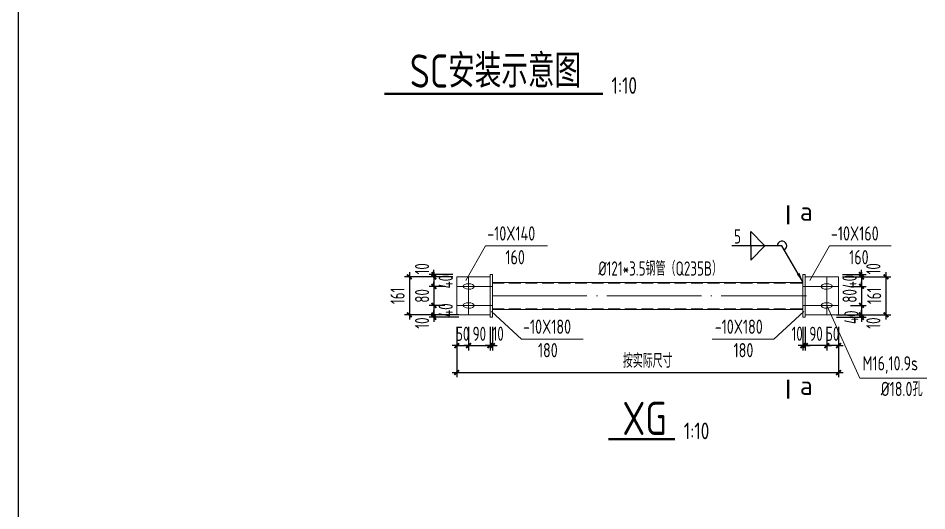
# Model space of a CAD drawing. Extents: x 19118 to 566552, y -1188739 to 92943.
# Drawn here: x 123059 to 142274, y -1156850 to -1146427 of the extents above; entities that cross this region are included whole.
import ezdxf
from ezdxf.enums import TextEntityAlignment as Align

# ---------------------------------------------------------------- set-up
doc = ezdxf.new("R2010")
doc.units = 0
doc.header["$LTSCALE"] = 1000
doc.header["$MEASUREMENT"] = 0
doc.linetypes.add('DASH', pattern=[0.35, 0.25, -0.1])
doc.linetypes.add('DOTE', pattern=[2.42, 2, -0.2, 0.02, -0.2])
doc.layers.get('0').update_dxf_attribs({"linetype": 'CONTINUOUS'})
doc.layers.get('Defpoints').update_dxf_attribs({"linetype": 'CONTINUOUS'})
for name, color, linetype in [('AXIS', 3, 'CONTINUOUS'), ('BEAM_CON', 4, 'CONTINUOUS'), ('DIM', 3, 'CONTINUOUS'), ('NUM', 7, 'CONTINUOUS'), ('TEXT', 7, 'CONTINUOUS'), ('THICK', 6, 'CONTINUOUS'), ('WELD', 7, 'CONTINUOUS')]:
    doc.layers.add(name, color=color, linetype=linetype)
doc.styles.get("Standard").update_dxf_attribs({"font": 'atssdeng.shx', "bigfont": 'atssdchn.shx'})
doc.styles.add('TSSD_Dimension', font='Tssdeng.shx', dxfattribs={"width": 0.7, "bigfont": 'hztxt.shx'})
doc.styles.add('TSSD_Label', font='tssdeng.shx', dxfattribs={"width": 0.6, "bigfont": 'hztxt.shx'})
doc.styles.add('TSSD_Rein', font='atssdeng.shx', dxfattribs={"width": 0.7, "bigfont": 'atssdchn.shx'})
doc.dimstyles.new('TSSD_20_100', dxfattribs={"dimtxt": 300, "dimasz": 100, "dimexe": 100, "dimexo": 250, "dimgap": 100, "dimtad": 1, "dimdec": 0, "dimlfac": 0.2, "dimzin": 0, "dimdsep": 46, "dimtxsty": 'TSSD_Dimension', "dimblk": 'ARCHTICK', "dimcen": 0, "dimdle": 100, "dimclrt": 7, "dimadec": 0, "dimazin": 0, "dimtfac": 1, "dimtdec": 0, "dimtix": 1, "dimtmove": 2, "dimatfit": 3, "dimfxl": 1, "dimtolj": 1, "dimtzin": 0, "dimarcsym": 0})
doc.dimstyles.new('TSSD_LEADER_STYLE_200.0', dxfattribs={"dimtxt": 0.18, "dimasz": 200, "dimexe": 0.18, "dimexo": 0.0625, "dimgap": 0.09, "dimtad": 0, "dimtih": 1, "dimtoh": 1, "dimdec": 4, "dimzin": 0, "dimdsep": 46, "dimtxsty": 'Standard', "dimcen": 0.09, "dimadec": 0, "dimazin": 0, "dimtfac": 1, "dimtdec": 4, "dimtofl": 0, "dimtmove": 0, "dimatfit": 3, "dimfxl": 1, "dimtolj": 1, "dimtzin": 0, "dimarcsym": 0})

# ---------------------------------------------------------------- blocks, each defined once
blk = doc.blocks.new('_ArchTick')
at = {"color": 0, "linetype": 'ByBlock', "const_width": 0.4}
blk.add_lwpolyline([(-0.5, -0.5), (0.5, 0.5)], dxfattribs=at)
blk = doc.blocks.new('*D545')
at = {"layer": 'Defpoints', "color": 0}
for p in [(132333, -1151901), (131850, -1152102), (132333, -1152102)]:
    blk.add_point(p, dxfattribs=at)
at = {"layer": 'DIM', "color": 0, "lineweight": -2}
for p, q in [((132083, -1151901), (131750, -1151901)), ((131850, -1151801), (131850, -1152202)), ((132083, -1152102), (131750, -1152102))]:
    blk.add_line(p, q, dxfattribs=at)
at = {"layer": 'DIM', "color": 0, "lineweight": -2, "xscale": 100, "yscale": 100, "zscale": 100}
for p, rotation in [((131850, -1151901), 90), ((131850, -1152102), 270)]:
    blk.add_blockref('_ArchTick', p, dxfattribs=dict(at, rotation=rotation))
at = {"layer": 'DIM', "color": 7, "lineweight": 5, "insert": (132101, -1152002), "char_height": 300, "attachment_point": 5, "rotation": 90, "style": 'TSSD_Dimension'}
blk.add_mtext('\\A1;40', dxfattribs=at)
blk = doc.blocks.new('*D546')
at = {"layer": 'Defpoints', "color": 0}
for p in [(132333, -1152102), (131850, -1152504), (132333, -1152504)]:
    blk.add_point(p, dxfattribs=at)
at = {"layer": 'DIM', "color": 0, "lineweight": -2}
for p, q in [((132083, -1152102), (131750, -1152102)), ((131850, -1152102), (131850, -1152002)), ((131850, -1152102), (131850, -1152504)), ((132083, -1152504), (131750, -1152504)), ((131850, -1152504), (131850, -1152604))]:
    blk.add_line(p, q, dxfattribs=at)
at = {"layer": 'DIM', "color": 0, "lineweight": -2, "xscale": 100, "yscale": 100, "zscale": 100}
for p, rotation in [((131850, -1152102), 270), ((131850, -1152504), 90)]:
    blk.add_blockref('_ArchTick', p, dxfattribs=dict(at, rotation=rotation))
at = {"layer": 'DIM', "color": 7, "lineweight": 5, "insert": (131600, -1152303), "char_height": 300, "attachment_point": 5, "rotation": 90, "style": 'TSSD_Dimension'}
blk.add_mtext('\\A1;80', dxfattribs=at)
blk = doc.blocks.new('*D547')
at = {"layer": 'Defpoints', "color": 0}
for p in [(132333, -1152504), (131850, -1152705), (132333, -1152705)]:
    blk.add_point(p, dxfattribs=at)
at = {"layer": 'DIM', "color": 0, "lineweight": -2}
for p, q in [((132083, -1152504), (131750, -1152504)), ((131850, -1152404), (131850, -1152805)), ((132083, -1152705), (131750, -1152705))]:
    blk.add_line(p, q, dxfattribs=at)
at = {"layer": 'DIM', "color": 0, "lineweight": -2, "xscale": 100, "yscale": 100, "zscale": 100}
for p, rotation in [((131850, -1152504), 90), ((131850, -1152705), 270)]:
    blk.add_blockref('_ArchTick', p, dxfattribs=dict(at, rotation=rotation))
at = {"layer": 'DIM', "color": 7, "lineweight": 5, "insert": (132101, -1152605), "char_height": 300, "attachment_point": 5, "rotation": 90, "style": 'TSSD_Dimension'}
blk.add_mtext('\\A1;40', dxfattribs=at)
blk = doc.blocks.new('*D548')
at = {"layer": 'Defpoints', "color": 0}
for p in [(132333, -1151901), (131331, -1152705), (132333, -1152705)]:
    blk.add_point(p, dxfattribs=at)
at = {"layer": 'DIM', "color": 0, "lineweight": -2}
for p, q in [((132083, -1151901), (131231, -1151901)), ((131331, -1151801), (131331, -1152805)), ((132083, -1152705), (131231, -1152705))]:
    blk.add_line(p, q, dxfattribs=at)
at = {"layer": 'DIM', "color": 0, "lineweight": -2, "xscale": 100, "yscale": 100, "zscale": 100}
for p, rotation in [((131331, -1151901), 90), ((131331, -1152705), 270)]:
    blk.add_blockref('_ArchTick', p, dxfattribs=dict(at, rotation=rotation))
at = {"layer": 'DIM', "color": 7, "lineweight": 5, "insert": (131081, -1152303), "char_height": 300, "attachment_point": 5, "rotation": 90, "style": 'TSSD_Dimension'}
blk.add_mtext('\\A1;161', dxfattribs=at)
blk = doc.blocks.new('*D549')
at = {"layer": 'Defpoints', "color": 0}
for p in [(132333, -1152705), (132585, -1152705), (132585, -1153355)]:
    blk.add_point(p, dxfattribs=at)
at = {"layer": 'DIM', "color": 0, "lineweight": -2}
for p, q in [((132333, -1152955), (132333, -1153455)), ((132585, -1152955), (132585, -1153455)), ((132333, -1153355), (132233, -1153355)), ((132333, -1153355), (132585, -1153355)), ((132585, -1153355), (132685, -1153355))]:
    blk.add_line(p, q, dxfattribs=at)
at = {"layer": 'DIM', "color": 0, "lineweight": -2, "xscale": 100, "yscale": 100, "zscale": 100}
blk.add_blockref('_ArchTick', (132333, -1153355), dxfattribs=at)
at = {"layer": 'DIM', "color": 0, "lineweight": -2, "xscale": 100, "yscale": 100, "zscale": 100, "rotation": 180}
blk.add_blockref('_ArchTick', (132585, -1153355), dxfattribs=at)
at = {"layer": 'DIM', "color": 7, "lineweight": 5, "insert": (132459, -1153105), "char_height": 300, "attachment_point": 5, "style": 'TSSD_Dimension'}
blk.add_mtext('\\A1;50', dxfattribs=at)
blk = doc.blocks.new('*D550')
at = {"layer": 'Defpoints', "color": 0}
for p in [(132585, -1152705), (133037, -1152705), (133037, -1153355)]:
    blk.add_point(p, dxfattribs=at)
at = {"layer": 'DIM', "color": 0, "lineweight": -2}
for p, q in [((132585, -1152955), (132585, -1153455)), ((133037, -1152955), (133037, -1153455)), ((132585, -1153355), (132485, -1153355)), ((132585, -1153355), (133037, -1153355)), ((133037, -1153355), (133137, -1153355))]:
    blk.add_line(p, q, dxfattribs=at)
at = {"layer": 'DIM', "color": 0, "lineweight": -2, "xscale": 100, "yscale": 100, "zscale": 100}
blk.add_blockref('_ArchTick', (132585, -1153355), dxfattribs=at)
at = {"layer": 'DIM', "color": 0, "lineweight": -2, "xscale": 100, "yscale": 100, "zscale": 100, "rotation": 180}
blk.add_blockref('_ArchTick', (133037, -1153355), dxfattribs=at)
at = {"layer": 'DIM', "color": 7, "lineweight": 5, "insert": (132811, -1153105), "char_height": 300, "attachment_point": 5, "style": 'TSSD_Dimension'}
blk.add_mtext('\\A1;90', dxfattribs=at)
blk = doc.blocks.new('*D551')
at = {"layer": 'Defpoints', "color": 0}
for p in [(133037, -1152705), (133087, -1152705), (133087, -1153355)]:
    blk.add_point(p, dxfattribs=at)
at = {"layer": 'DIM', "color": 0, "lineweight": -2}
for p, q in [((133037, -1152955), (133037, -1153455)), ((133087, -1152955), (133087, -1153455)), ((133037, -1153355), (132937, -1153355)), ((133037, -1153355), (133087, -1153355)), ((133087, -1153355), (133187, -1153355))]:
    blk.add_line(p, q, dxfattribs=at)
at = {"layer": 'DIM', "color": 0, "lineweight": -2, "xscale": 100, "yscale": 100, "zscale": 100}
blk.add_blockref('_ArchTick', (133037, -1153355), dxfattribs=at)
at = {"layer": 'DIM', "color": 0, "lineweight": -2, "xscale": 100, "yscale": 100, "zscale": 100, "rotation": 180}
blk.add_blockref('_ArchTick', (133087, -1153355), dxfattribs=at)
at = {"layer": 'DIM', "color": 7, "lineweight": 5, "insert": (133209, -1153103), "char_height": 300, "attachment_point": 5, "style": 'TSSD_Dimension'}
blk.add_mtext('\\A1;10', dxfattribs=at)
blk = doc.blocks.new('*D552')
at = {"layer": 'Defpoints', "color": 0}
for p in [(140157, -1152705), (140408, -1152705), (140157, -1153355)]:
    blk.add_point(p, dxfattribs=at)
at = {"layer": 'DIM', "color": 0, "lineweight": -2}
for p, q in [((140157, -1152955), (140157, -1153455)), ((140408, -1152955), (140408, -1153455)), ((140157, -1153355), (140057, -1153355)), ((140408, -1153355), (140157, -1153355)), ((140408, -1153355), (140508, -1153355))]:
    blk.add_line(p, q, dxfattribs=at)
at = {"layer": 'DIM', "color": 0, "lineweight": -2, "xscale": 100, "yscale": 100, "zscale": 100}
blk.add_blockref('_ArchTick', (140157, -1153355), dxfattribs=at)
at = {"layer": 'DIM', "color": 0, "lineweight": -2, "xscale": 100, "yscale": 100, "zscale": 100, "rotation": 180}
blk.add_blockref('_ArchTick', (140408, -1153355), dxfattribs=at)
at = {"layer": 'DIM', "color": 7, "lineweight": 5, "insert": (140282, -1153105), "char_height": 300, "attachment_point": 5, "style": 'TSSD_Dimension'}
blk.add_mtext('\\A1;50', dxfattribs=at)
blk = doc.blocks.new('*D553')
at = {"layer": 'Defpoints', "color": 0}
for p in [(139704, -1152705), (140157, -1152705), (139704, -1153355)]:
    blk.add_point(p, dxfattribs=at)
at = {"layer": 'DIM', "color": 0, "lineweight": -2}
for p, q in [((139704, -1152955), (139704, -1153455)), ((140157, -1152955), (140157, -1153455)), ((139704, -1153355), (139604, -1153355)), ((140157, -1153355), (139704, -1153355)), ((140157, -1153355), (140257, -1153355))]:
    blk.add_line(p, q, dxfattribs=at)
at = {"layer": 'DIM', "color": 0, "lineweight": -2, "xscale": 100, "yscale": 100, "zscale": 100}
blk.add_blockref('_ArchTick', (139704, -1153355), dxfattribs=at)
at = {"layer": 'DIM', "color": 0, "lineweight": -2, "xscale": 100, "yscale": 100, "zscale": 100, "rotation": 180}
blk.add_blockref('_ArchTick', (140157, -1153355), dxfattribs=at)
at = {"layer": 'DIM', "color": 7, "lineweight": 5, "insert": (139931, -1153105), "char_height": 300, "attachment_point": 5, "style": 'TSSD_Dimension'}
blk.add_mtext('\\A1;90', dxfattribs=at)
blk = doc.blocks.new('*D554')
at = {"layer": 'Defpoints', "color": 0}
for p in [(139654, -1152705), (139704, -1152705), (139654, -1153355)]:
    blk.add_point(p, dxfattribs=at)
at = {"layer": 'DIM', "color": 0, "lineweight": -2}
for p, q in [((139654, -1152955), (139654, -1153455)), ((139704, -1152955), (139704, -1153455)), ((139654, -1153355), (139554, -1153355)), ((139704, -1153355), (139654, -1153355)), ((139704, -1153355), (139804, -1153355))]:
    blk.add_line(p, q, dxfattribs=at)
at = {"layer": 'DIM', "color": 0, "lineweight": -2, "xscale": 100, "yscale": 100, "zscale": 100}
blk.add_blockref('_ArchTick', (139654, -1153355), dxfattribs=at)
at = {"layer": 'DIM', "color": 0, "lineweight": -2, "xscale": 100, "yscale": 100, "zscale": 100, "rotation": 180}
blk.add_blockref('_ArchTick', (139704, -1153355), dxfattribs=at)
at = {"layer": 'DIM', "color": 7, "lineweight": 5, "insert": (139532, -1153103), "char_height": 300, "attachment_point": 5, "style": 'TSSD_Dimension'}
blk.add_mtext('\\A1;10', dxfattribs=at)
blk = doc.blocks.new('*D555')
at = {"layer": 'Defpoints', "color": 0}
for p in [(132333, -1152705), (140408, -1152705), (140408, -1153925)]:
    blk.add_point(p, dxfattribs=at)
at = {"layer": 'DIM', "color": 0, "lineweight": -2}
for p, q in [((132333, -1152955), (132333, -1154025)), ((140408, -1152955), (140408, -1154025)), ((132233, -1153925), (140508, -1153925))]:
    blk.add_line(p, q, dxfattribs=at)
at = {"layer": 'DIM', "color": 0, "lineweight": -2, "xscale": 100, "yscale": 100, "zscale": 100, "rotation": 180}
blk.add_blockref('_ArchTick', (132333, -1153925), dxfattribs=at)
at = {"layer": 'DIM', "color": 0, "lineweight": -2, "xscale": 100, "yscale": 100, "zscale": 100}
blk.add_blockref('_ArchTick', (140408, -1153925), dxfattribs=at)
at = {"layer": 'DIM', "color": 7, "lineweight": 5, "insert": (136371, -1153675), "char_height": 300, "attachment_point": 5, "style": 'TSSD_Dimension'}
blk.add_mtext('\\A1;按实际尺寸', dxfattribs=at)
blk = doc.blocks.new('*D556')
at = {"layer": 'Defpoints', "color": 0}
for p in [(131850, -1151901), (132499, -1151851), (132499, -1151901)]:
    blk.add_point(p, dxfattribs=at)
at = {"layer": 'DIM', "color": 0, "lineweight": -2}
for p, q in [((131850, -1151851), (131850, -1151751)), ((132249, -1151851), (131750, -1151851)), ((132249, -1151901), (131750, -1151901)), ((131850, -1151851), (131850, -1151901)), ((131850, -1151901), (131850, -1152001))]:
    blk.add_line(p, q, dxfattribs=at)
at = {"layer": 'DIM', "color": 0, "lineweight": -2, "xscale": 100, "yscale": 100, "zscale": 100}
for p, rotation in [((131850, -1151851), 270), ((131850, -1151901), 90)]:
    blk.add_blockref('_ArchTick', p, dxfattribs=dict(at, rotation=rotation))
at = {"layer": 'DIM', "color": 7, "lineweight": 5, "insert": (131599, -1151729), "char_height": 300, "attachment_point": 5, "rotation": 90, "style": 'TSSD_Dimension'}
blk.add_mtext('\\A1;10', dxfattribs=at)
blk = doc.blocks.new('*D557')
at = {"layer": 'Defpoints', "color": 0}
for p in [(131850, -1152705), (132630, -1152705), (132630, -1152755)]:
    blk.add_point(p, dxfattribs=at)
at = {"layer": 'DIM', "color": 0, "lineweight": -2}
for p, q in [((132380, -1152705), (131750, -1152705)), ((131850, -1152705), (131850, -1152605)), ((131850, -1152755), (131850, -1152705)), ((132380, -1152755), (131750, -1152755)), ((131850, -1152755), (131850, -1152855))]:
    blk.add_line(p, q, dxfattribs=at)
at = {"layer": 'DIM', "color": 0, "lineweight": -2, "xscale": 100, "yscale": 100, "zscale": 100}
for p, rotation in [((131850, -1152705), 270), ((131850, -1152755), 90)]:
    blk.add_blockref('_ArchTick', p, dxfattribs=dict(at, rotation=rotation))
at = {"layer": 'DIM', "color": 7, "lineweight": 5, "insert": (131599, -1152877), "char_height": 300, "attachment_point": 5, "rotation": 90, "style": 'TSSD_Dimension'}
blk.add_mtext('\\A1;10', dxfattribs=at)
blk = doc.blocks.new('*D558')
at = {"layer": 'Defpoints', "color": 0}
for p in [(140408, -1151901), (140408, -1152102), (140891, -1152102)]:
    blk.add_point(p, dxfattribs=at)
at = {"layer": 'DIM', "color": 0, "lineweight": -2}
for p, q in [((140658, -1151901), (140991, -1151901)), ((140891, -1151801), (140891, -1152202)), ((140658, -1152102), (140991, -1152102))]:
    blk.add_line(p, q, dxfattribs=at)
at = {"layer": 'DIM', "color": 0, "lineweight": -2, "xscale": 100, "yscale": 100, "zscale": 100}
for p, rotation in [((140891, -1151901), 90), ((140891, -1152102), 270)]:
    blk.add_blockref('_ArchTick', p, dxfattribs=dict(at, rotation=rotation))
at = {"layer": 'DIM', "color": 7, "lineweight": 5, "insert": (140640, -1152002), "char_height": 300, "attachment_point": 5, "rotation": 90, "style": 'TSSD_Dimension'}
blk.add_mtext('\\A1;40', dxfattribs=at)
blk = doc.blocks.new('*D559')
at = {"layer": 'Defpoints', "color": 0}
for p in [(140408, -1152102), (140408, -1152504), (140891, -1152504)]:
    blk.add_point(p, dxfattribs=at)
at = {"layer": 'DIM', "color": 0, "lineweight": -2}
for p, q in [((140658, -1152102), (140991, -1152102)), ((140891, -1152102), (140891, -1152002)), ((140891, -1152102), (140891, -1152504)), ((140658, -1152504), (140991, -1152504)), ((140891, -1152504), (140891, -1152604))]:
    blk.add_line(p, q, dxfattribs=at)
at = {"layer": 'DIM', "color": 0, "lineweight": -2, "xscale": 100, "yscale": 100, "zscale": 100}
for p, rotation in [((140891, -1152102), 270), ((140891, -1152504), 90)]:
    blk.add_blockref('_ArchTick', p, dxfattribs=dict(at, rotation=rotation))
at = {"layer": 'DIM', "color": 7, "lineweight": 5, "insert": (140641, -1152303), "char_height": 300, "attachment_point": 5, "rotation": 90, "style": 'TSSD_Dimension'}
blk.add_mtext('\\A1;80', dxfattribs=at)
blk = doc.blocks.new('*D560')
at = {"layer": 'Defpoints', "color": 0}
for p in [(140408, -1152504), (140408, -1152705), (140891, -1152705)]:
    blk.add_point(p, dxfattribs=at)
at = {"layer": 'DIM', "color": 0, "lineweight": -2}
for p, q in [((140658, -1152504), (140991, -1152504)), ((140891, -1152404), (140891, -1152805)), ((140658, -1152705), (140991, -1152705))]:
    blk.add_line(p, q, dxfattribs=at)
at = {"layer": 'DIM', "color": 0, "lineweight": -2, "xscale": 100, "yscale": 100, "zscale": 100}
for p, rotation in [((140891, -1152504), 90), ((140891, -1152705), 270)]:
    blk.add_blockref('_ArchTick', p, dxfattribs=dict(at, rotation=rotation))
at = {"layer": 'DIM', "color": 7, "lineweight": 5, "insert": (140677, -1152755), "char_height": 300, "attachment_point": 5, "rotation": 90, "style": 'TSSD_Dimension'}
blk.add_mtext('\\A1;40', dxfattribs=at)
blk = doc.blocks.new('*D561')
at = {"layer": 'Defpoints', "color": 0}
for p in [(140408, -1151901), (140408, -1152705), (141410, -1152705)]:
    blk.add_point(p, dxfattribs=at)
at = {"layer": 'DIM', "color": 0, "lineweight": -2}
for p, q in [((140658, -1151901), (141510, -1151901)), ((141410, -1151801), (141410, -1152805)), ((140658, -1152705), (141510, -1152705))]:
    blk.add_line(p, q, dxfattribs=at)
at = {"layer": 'DIM', "color": 0, "lineweight": -2, "xscale": 100, "yscale": 100, "zscale": 100}
for p, rotation in [((141410, -1151901), 90), ((141410, -1152705), 270)]:
    blk.add_blockref('_ArchTick', p, dxfattribs=dict(at, rotation=rotation))
at = {"layer": 'DIM', "color": 7, "lineweight": 5, "insert": (141160, -1152303), "char_height": 300, "attachment_point": 5, "rotation": 90, "style": 'TSSD_Dimension'}
blk.add_mtext('\\A1;161', dxfattribs=at)
blk = doc.blocks.new('*D562')
at = {"layer": 'Defpoints', "color": 0}
for p in [(140243, -1151851), (140243, -1151901), (140891, -1151901)]:
    blk.add_point(p, dxfattribs=at)
at = {"layer": 'DIM', "color": 0, "lineweight": -2}
for p, q in [((140891, -1151851), (140891, -1151751)), ((140493, -1151851), (140991, -1151851)), ((140493, -1151901), (140991, -1151901)), ((140891, -1151851), (140891, -1151901)), ((140891, -1151901), (140891, -1152001))]:
    blk.add_line(p, q, dxfattribs=at)
at = {"layer": 'DIM', "color": 0, "lineweight": -2, "xscale": 100, "yscale": 100, "zscale": 100}
for p, rotation in [((140891, -1151851), 270), ((140891, -1151901), 90)]:
    blk.add_blockref('_ArchTick', p, dxfattribs=dict(at, rotation=rotation))
at = {"layer": 'DIM', "color": 7, "lineweight": 5, "insert": (141143, -1151729), "char_height": 300, "attachment_point": 5, "rotation": 90, "style": 'TSSD_Dimension'}
blk.add_mtext('\\A1;10', dxfattribs=at)
blk = doc.blocks.new('*D563')
at = {"layer": 'Defpoints', "color": 0}
for p in [(140111, -1152705), (140891, -1152705), (140111, -1152755)]:
    blk.add_point(p, dxfattribs=at)
at = {"layer": 'DIM', "color": 0, "lineweight": -2}
for p, q in [((140361, -1152705), (140991, -1152705)), ((140891, -1152705), (140891, -1152605)), ((140891, -1152755), (140891, -1152705)), ((140361, -1152755), (140991, -1152755)), ((140891, -1152755), (140891, -1152855))]:
    blk.add_line(p, q, dxfattribs=at)
at = {"layer": 'DIM', "color": 0, "lineweight": -2, "xscale": 100, "yscale": 100, "zscale": 100}
for p, rotation in [((140891, -1152705), 270), ((140891, -1152755), 90)]:
    blk.add_blockref('_ArchTick', p, dxfattribs=dict(at, rotation=rotation))
at = {"layer": 'DIM', "color": 7, "lineweight": 5, "insert": (141143, -1152877), "char_height": 300, "attachment_point": 5, "rotation": 90, "style": 'TSSD_Dimension'}
blk.add_mtext('\\A1;10', dxfattribs=at)
blk = doc.blocks.new('_WELD004')
at = {"color": 0, "linetype": 'ByBlock'}
for p, q in [((0, 1), (1, 0)), ((0, 0), (0, 1))]:
    blk.add_line(p, q, dxfattribs=at)

msp = doc.modelspace()

# ---------------------------------------------------------------- linework, layer by layer
msp.add_lwpolyline([(123058.77, -1130339.44), (123058.77, -1187739.44)])
at = {"layer": 'AXIS', "linetype": 'DOTE', "lineweight": 5}
for p, q in [((132584.7, -1152705.21), (132584.7, -1151901.2)), ((140156.75, -1152705.21), (140156.75, -1151901.2)), ((132333.45, -1152102.21), (133087.2, -1152102.21)), ((140408, -1152102.21), (139654.24, -1152102.21)), ((133087.2, -1152303.21), (139729.95, -1152303.21)), ((132333.45, -1152504.21), (133087.2, -1152504.21)), ((140408, -1152504.21), (139654.24, -1152504.21))]:
    msp.add_line(p, q, dxfattribs=at)
at = {"layer": 'BEAM_CON', "lineweight": 5}
for p, q in [((132333.45, -1152705.21), (132333.45, -1151901.2)), ((132333.45, -1151901.2), (133036.95, -1151901.2)), ((133036.95, -1152755.46), (133036.95, -1151850.95)), ((133036.95, -1151850.95), (133087.2, -1151850.95)), ((133087.2, -1152755.46), (133087.2, -1151850.95)), ((139654.24, -1152755.46), (139654.24, -1151850.95)), ((139704.49, -1151850.95), (139654.24, -1151850.95)), ((139704.49, -1152755.46), (139704.49, -1151850.95)), ((140408, -1151901.2), (139704.49, -1151901.2)), ((140408, -1152705.21), (140408, -1151901.2)), ((133087.2, -1152016.78), (139654.24, -1152016.78)), ((132333.45, -1152705.21), (133036.95, -1152705.21)), ((133087.2, -1152589.63), (139654.24, -1152589.63)), ((140408, -1152705.21), (139704.49, -1152705.21)), ((133036.95, -1152755.46), (133087.2, -1152755.46)), ((139704.49, -1152755.46), (139654.24, -1152755.46))]:
    msp.add_line(p, q, dxfattribs=at)
at = {"layer": 'BEAM_CON', "linetype": 'DASH', "lineweight": 5}
for p, q in [((133087.2, -1152031.86), (139654.24, -1152031.86)), ((133087.2, -1152574.56), (139654.24, -1152574.56))]:
    msp.add_line(p, q, dxfattribs=at)
at = {"layer": 'BEAM_CON', "lineweight": 5, "extrusion": (0, 0, -1)}
for centre in [(132584.7, -1152102.21), (132584.7, -1152504.21)]:
    msp.add_ellipse(centre, major_axis=(-116.13, 2.82), ratio=0.50050603, start_param=-1.57079633, end_param=4.71238898, dxfattribs=at)
at = {"layer": 'BEAM_CON', "lineweight": 5}
for centre in [(140156.75, -1152102.21), (140156.75, -1152504.21)]:
    msp.add_ellipse(centre, major_axis=(116.13, 2.82), ratio=0.50050603, start_param=-1.57079633, end_param=4.71238898, dxfattribs=at)
at = {"layer": 'NUM', "const_width": 50.25}
for points in [[(130804.94, -1148027.4), (135423.74, -1148027.4)], [(135536.34, -1155335.53), (136952.26, -1155335.53)]]:
    msp.add_lwpolyline(points, dxfattribs=at)
at = {"layer": 'TEXT', "lineweight": 5}
for p, q in [((132528.52, -1151975.48), (132943.96, -1151245.38)), ((132943.96, -1151245.38), (134249.98, -1151245.38)), ((139797.31, -1151975.48), (140212.75, -1151245.38)), ((140212.75, -1151245.38), (141518.77, -1151245.38)), ((140856.87, -1154040.48), (140156.75, -1152504.21)), ((133066.66, -1152636.28), (133700.95, -1153217.5)), ((139674.79, -1152636.28), (139040.5, -1153217.5)), ((133700.95, -1153217.5), (135006.97, -1153217.5)), ((139040.5, -1153217.5), (137734.48, -1153217.5)), ((142274.16, -1154040.48), (140856.87, -1154040.48))]:
    msp.add_line(p, q, dxfattribs=at)
at = {"layer": 'THICK', "color": 4, "const_width": 50.25}
for points in [[(139344.36, -1150791.94), (139344.36, -1150389.94)], [(139344.36, -1154476.26), (139344.36, -1154074.26)]]:
    msp.add_lwpolyline(points, dxfattribs=at)
at = {"layer": 'WELD'}
msp.add_line((139211.06, -1151245.11), (138148.1, -1151245.11), dxfattribs=at)
msp.add_arc((139211.06, -1151245.11), 100.5, 300.195222, 180, dxfattribs=at)

# ---------------------------------------------------------------- block references
at = {"layer": 'WELD', "xscale": 301.5015075001866, "yscale": 301.5015075001284, "zscale": 301.5015075001508}
msp.add_blockref('_WELD004', (138550.1, -1151245.11), dxfattribs=at)
at = {"layer": 'WELD', "xscale": -301.5015075001866, "yscale": 301.5015075001284, "zscale": 301.5015075001509, "rotation": 180}
msp.add_blockref('_WELD004', (138550.1, -1151245.11), dxfattribs=at)

# ---------------------------------------------------------------- texts
at = {"layer": 'TEXT', "lineweight": 5, "style": 'TSSD_Label', "width": 0.8}
for s, p in [('SC安装示意图', (133153.16, -1147506.45)), ('XG', (136306.58, -1154893.03))]:
    msp.add_text(s, height=703.504, dxfattribs=at).set_placement(p, align=Align.MIDDLE)
at = {"layer": 'TEXT', "lineweight": 5}
for s, height, style, width, p in [('1:10', 351.752, 'TSSD_Label', 0.8, (135606.91, -1148027.4)), ('-10X140', 301.502, 'TSSD_Rein', 0.75, (132978.13, -1151132.6)), ('-10X160', 301.502, 'TSSD_Rein', 0.75, (140246.92, -1151132.6)), ('160', 301.502, 'TSSD_Rein', 0.75, (133362.32, -1151634.96)), ('160', 301.502, 'TSSD_Rein', 0.75, (140631.11, -1151634.96)), ('%%C121*3.5钢管（Q235B）', 301.5015, 'TSSD_Rein', 0.7, (135328.25, -1151874.35)), ('-10X180', 301.502, 'TSSD_Rein', 0.75, (133735.13, -1153104.71)), ('-10X180', 301.502, 'TSSD_Rein', 0.75, (137788.72, -1153104.71)), ('180', 301.502, 'TSSD_Rein', 0.75, (134050, -1153602.46)), ('180', 301.502, 'TSSD_Rein', 0.75, (138187.01, -1153602.46)), ('M16,10.9s', 301.502, 'TSSD_Rein', 0.75, (140914.96, -1153879)), ('%%C18.0孔', 301.502, 'TSSD_Rein', 0.75, (141300.96, -1154421.5)), ('1:10', 351.752, 'TSSD_Label', 0.8, (137135.43, -1155335.53))]:
    msp.add_text(s, height=height, dxfattribs=dict(at, style=style, width=width)).set_placement(p)
at = {"layer": 'TEXT', "color": 4, "lineweight": 9, "style": 'TSSD_Label'}
for p in [(139589.67, -1150714.07), (139589.67, -1154398.39)]:
    msp.add_text('a', height=402, dxfattribs=at).set_placement(p)
at = {"layer": 'TEXT', "style": 'TSSD_Label', "width": 0.7}
msp.add_text('5', height=301.5, dxfattribs=at).set_placement((138198.35, -1151194.86))

# ---------------------------------------------------------------- dimensions: what is measured, and where the dimension line sits
at = {"layer": 'DIM', "lineweight": 5}
for base, p1, p2, angle, picture, middle in [((131850.14, -1151901.2), (132498.7, -1151850.95), (132498.7, -1151901.2), 90, '*D556', (131598.89, -1151729.19)), ((140891.3, -1151901.2), (140242.75, -1151850.95), (140242.75, -1151901.2), 90, '*D562', (141142.56, -1151729.19)), ((131850.14, -1152102.21), (132333.45, -1151901.2), (132333.45, -1152102.21), 90, '*D545', (132101.39, -1152001.71)), ((140891.3, -1152102.21), (140408, -1151901.2), (140408, -1152102.21), 90, '*D558', (140640.05, -1152001.71)), ((131850.14, -1152705.21), (132333.45, -1152504.21), (132333.45, -1152705.21), 90, '*D547', (132101.39, -1152604.71)), ((140891.3, -1152705.21), (140408, -1152504.21), (140408, -1152705.21), 90, '*D560', (140677.06, -1152755.46)), ((131850.14, -1152705.21), (132630.39, -1152755.46), (132630.39, -1152705.21), 90, '*D557', (131598.89, -1152877.22)), ((139654.24, -1153354.51), (139704.49, -1152705.21), (139654.24, -1152705.21), 180, '*D554', (139532.48, -1153103.26)), ((140891.3, -1152705.21), (140111.06, -1152755.46), (140111.06, -1152705.21), 90, '*D563', (141142.56, -1152877.22))]:
    dim = msp.add_linear_dim(base=base, p1=p1, p2=p2, angle=angle, dimstyle='TSSD_20_100', dxfattribs=at)
    dim.commit()
    dim.dimension.update_dxf_attribs({"geometry": picture, "text_midpoint": middle, "dimtype": 160})
for base, p1, p2, angle, picture, middle in [((131331.43, -1152705.21), (132333.45, -1151901.2), (132333.45, -1152705.21), 90, '*D548', (131081.43, -1152303.21)), ((141410.02, -1152705.21), (140408, -1151901.2), (140408, -1152705.21), 90, '*D561', (141160.02, -1152303.21)), ((131850.14, -1152504.21), (132333.45, -1152102.21), (132333.45, -1152504.21), 90, '*D546', (131600.14, -1152303.21)), ((140891.3, -1152504.21), (140408, -1152102.21), (140408, -1152504.21), 90, '*D559', (140641.3, -1152303.21)), ((139704.49, -1153354.51), (140156.75, -1152705.21), (139704.49, -1152705.21), 180, '*D553', (139930.62, -1153104.51)), ((140156.75, -1153354.51), (140408, -1152705.21), (140156.75, -1152705.21), 180, '*D552', (140282.37, -1153104.51))]:
    dim = msp.add_linear_dim(base=base, p1=p1, p2=p2, angle=angle, dimstyle='TSSD_20_100', dxfattribs=at)
    dim.commit()
    dim.dimension.update_dxf_attribs({"geometry": picture, "text_midpoint": middle})
for base, p1, p2, picture, middle in [((132584.7, -1153354.51), (132333.45, -1152705.21), (132584.7, -1152705.21), '*D549', (132459.08, -1153104.51)), ((133036.95, -1153354.51), (132584.7, -1152705.21), (133036.95, -1152705.21), '*D550', (132810.83, -1153104.51))]:
    dim = msp.add_linear_dim(base=base, p1=p1, p2=p2, dimstyle='TSSD_20_100', dxfattribs=at)
    dim.commit()
    dim.dimension.update_dxf_attribs({"geometry": picture, "text_midpoint": middle})
dim = msp.add_linear_dim(base=(140408, -1153925.04), p1=(132333.45, -1152705.21), p2=(140408, -1152705.21), text='按实际尺寸', dimstyle='TSSD_20_100', dxfattribs=at)
dim.commit()
dim.dimension.update_dxf_attribs({"geometry": '*D555', "text_midpoint": (136370.72, -1153675.04)})
dim = msp.add_linear_dim(base=(133087.2, -1153354.51), p1=(133036.95, -1152705.21), p2=(133087.2, -1152705.21), dimstyle='TSSD_20_100', dxfattribs=at)
dim.commit()
dim.dimension.update_dxf_attribs({"geometry": '*D551', "text_midpoint": (133208.96, -1153103.26), "dimtype": 160})

# ---------------------------------------------------------------- leaders
at = {"layer": 'WELD'}
msp.add_leader([(139654.24, -1152006.73), (139211.06, -1151245.11)], dimstyle='TSSD_LEADER_STYLE_200.0', dxfattribs=at)

doc.saveas('drawing.dxf')
